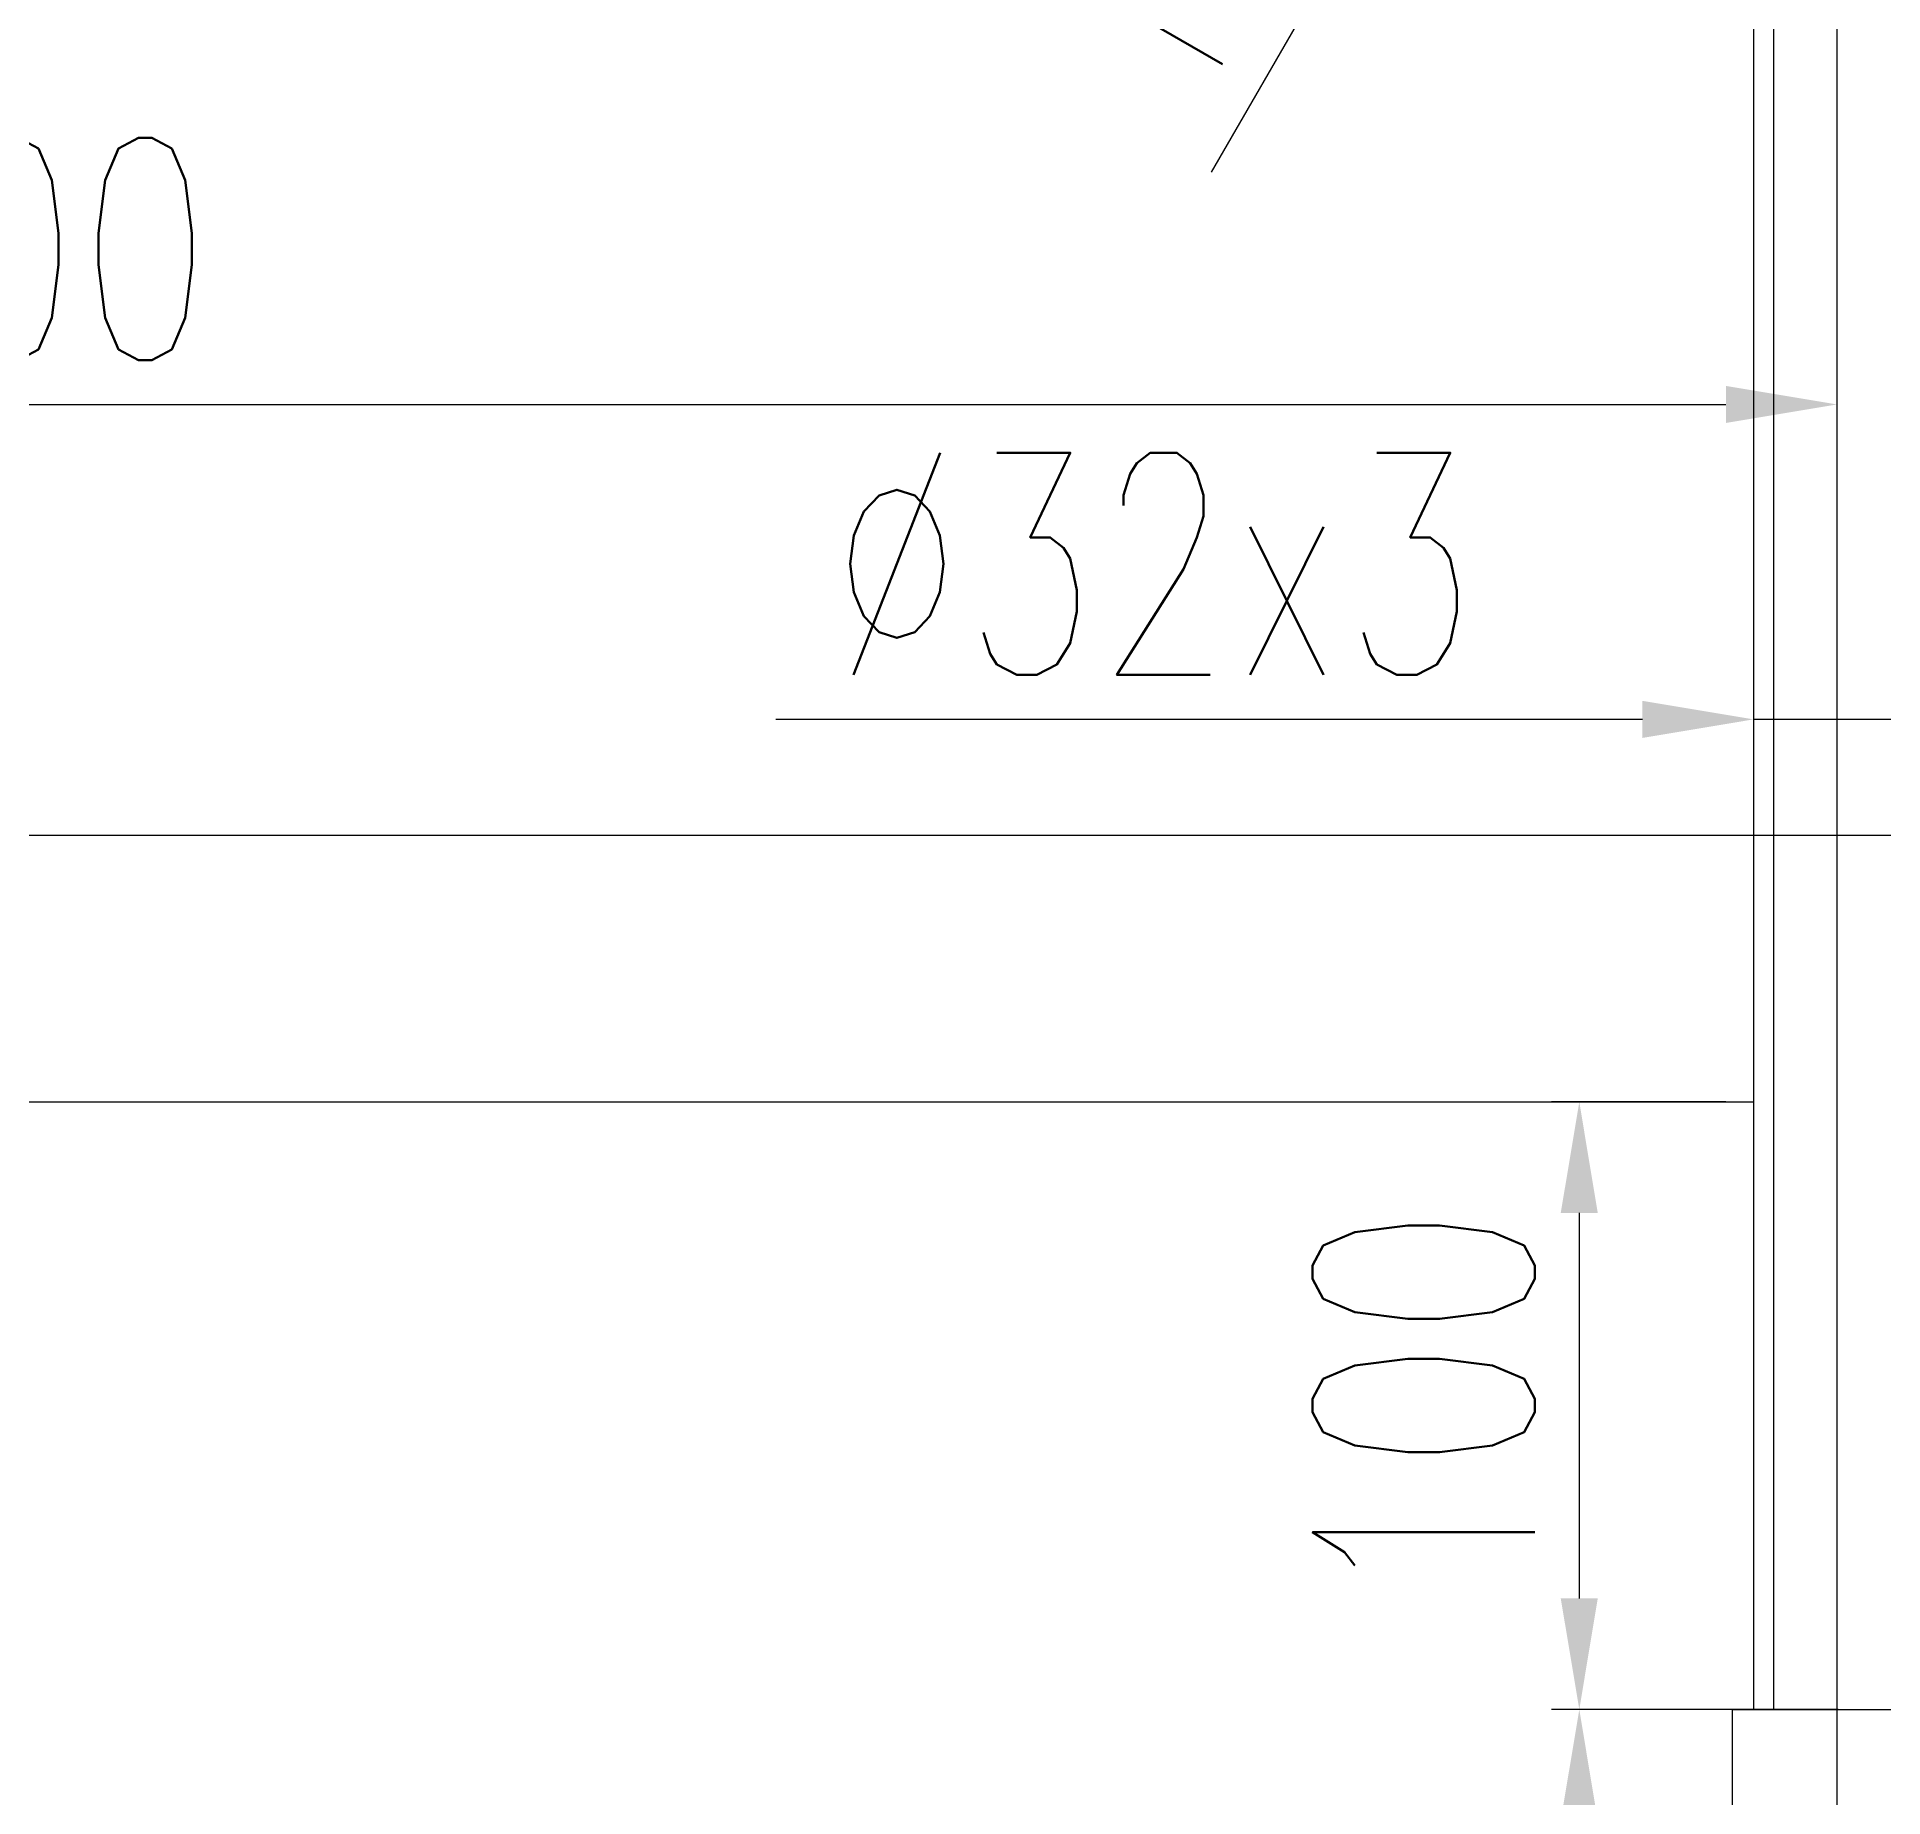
# Model space of a CAD drawing. Extents: x 174 to 768, y -773 to 68.
# Drawn here: x 389.94 to 431.48, y -222.98 to -183.38 of the extents above; entities that cross this region are included whole.
import ezdxf

# ---------------------------------------------------------------- set-up
doc = ezdxf.new("R2010")
doc.units = 0
doc.header["$MEASUREMENT"] = 0
doc.layers.get('DEFPOINTS').update_dxf_attribs({"linetype": 'CONTINUOUS', "lineweight": 30})
doc.layers.add('DIM', color=7, linetype='CONTINUOUS')
doc.styles.add('HZ5', font='romans.shx', dxfattribs={"width": 0.7, "height": 5, "bigfont": 'hztxt.shx'})
doc.dimstyles.new('机械制图iso', dxfattribs={"dimscale": 0, "dimtxt": 0.18, "dimasz": 2.5, "dimexe": 0.625, "dimexo": 0.625, "dimgap": 1, "dimtad": 1, "dimdec": 4, "dimzin": 0, "dimdsep": 46, "dimtxsty": 'HZ5', "dimcen": 0, "dimadec": 0, "dimazin": 0, "dimtfac": 1, "dimtdec": 4, "dimtmove": 0, "dimatfit": 2, "dimfxl": 0, "dimtolj": 1, "dimtzin": 0, "dimarcsym": 0})

# ---------------------------------------------------------------- blocks, each defined once
blk = doc.blocks.new('*D35')
at = {"layer": 'DEFPOINTS', "color": 0}
for p in [(382.813, -150.704), (440.413, -207.34), (492.811, -207.34)]:
    blk.add_point(p, dxfattribs=at)
at = {"layer": 'DIM', "color": 0, "lineweight": -2}
for p, q in [((383.438, -150.704), (493.436, -150.704)), ((492.811, -153.204), (492.811, -204.84)), ((441.038, -207.34), (493.436, -207.34))]:
    blk.add_line(p, q, dxfattribs=at)
at = {"layer": 'DIM', "color": 0}
for points in [[(492.394, -153.204), (493.228, -153.204), (492.811, -150.704)], [(492.394, -204.84), (493.228, -204.84), (492.811, -207.34)]]:
    blk.add_solid(points, dxfattribs=at)
at = {"layer": 'DIM', "color": 0, "insert": (489.311, -179.022), "char_height": 5, "attachment_point": 5, "rotation": 90, "style": 'HZ5'}
blk.add_mtext('\\A1;377', dxfattribs=at)
blk = doc.blocks.new('*D33')
at = {"layer": 'DEFPOINTS', "color": 0}
for p in [(430.438, -186.06), (348.313, -191.65), (430.438, -191.65)]:
    blk.add_point(p, dxfattribs=at)
at = {"layer": 'DIM', "color": 0, "lineweight": -2}
for p, q in [((430.438, -186.685), (430.438, -192.275)), ((350.813, -191.65), (427.938, -191.65))]:
    blk.add_line(p, q, dxfattribs=at)
at = {"layer": 'DIM', "color": 0}
for points in [[(350.813, -191.233), (350.813, -192.066), (348.313, -191.65)], [(427.938, -191.233), (427.938, -192.066), (430.438, -191.65)]]:
    blk.add_solid(points, dxfattribs=at)
at = {"layer": 'DIM', "color": 0, "insert": (389.375, -188.15), "char_height": 5, "attachment_point": 5, "style": 'HZ5'}
blk.add_mtext('\\A1;500', dxfattribs=at)
blk = doc.blocks.new('*D53')
at = {"layer": 'DEFPOINTS', "color": 0}
for p in [(348.313, -156.34), (440.413, -207.34), (478.158, -207.34)]:
    blk.add_point(p, dxfattribs=at)
at = {"layer": 'DIM', "color": 0, "lineweight": -2}
for p, q in [((348.938, -156.34), (478.783, -156.34)), ((478.158, -158.84), (478.158, -204.84)), ((441.038, -207.34), (478.783, -207.34))]:
    blk.add_line(p, q, dxfattribs=at)
at = {"layer": 'DIM', "color": 0}
for points in [[(477.741, -158.84), (478.575, -158.84), (478.158, -156.34)], [(477.741, -204.84), (478.575, -204.84), (478.158, -207.34)]]:
    blk.add_solid(points, dxfattribs=at)
at = {"layer": 'DIM', "color": 0, "insert": (474.658, -181.84), "char_height": 5, "attachment_point": 5, "rotation": 90, "style": 'HZ5'}
blk.add_mtext('\\A1;340', dxfattribs=at)
blk = doc.blocks.new('*D61')
at = {"layer": 'DEFPOINTS', "color": 0}
for p in [(428.563, -196.345), (432.313, -196.345), (428.563, -198.735)]:
    blk.add_point(p, dxfattribs=at)
at = {"layer": 'DIM', "color": 0, "lineweight": -2}
for p, q in [((428.563, -196.97), (428.563, -199.36)), ((432.313, -196.97), (432.313, -199.36)), ((426.063, -198.735), (406.563, -198.735)), ((432.313, -198.735), (428.563, -198.735)), ((434.813, -198.735), (437.313, -198.735))]:
    blk.add_line(p, q, dxfattribs=at)
at = {"layer": 'DIM', "color": 0}
for points in [[(426.063, -198.318), (426.063, -199.152), (428.563, -198.735)], [(434.813, -198.318), (434.813, -199.152), (432.313, -198.735)]]:
    blk.add_solid(points, dxfattribs=at)
at = {"layer": 'DIM', "color": 0, "insert": (415.063, -195.235), "char_height": 5, "attachment_point": 5, "style": 'HZ5'}
blk.add_mtext('\\A1;%%c32x3', dxfattribs=at)
blk = doc.blocks.new('*D62')
at = {"layer": 'DEFPOINTS', "color": 0}
for p in [(423.874, -174.41), (422.445, -175.89), (422.876, -176.139)]:
    blk.add_point(p, dxfattribs=at)
at = {"layer": 'DIM', "color": 0, "lineweight": -2}
for p, q in [((424.693, -171.996), (425.943, -169.831)), ((423.333, -174.098), (422.902, -173.849)), ((423.443, -174.161), (422.445, -175.89)), ((422.335, -175.826), (421.904, -175.577)), ((421.195, -178.055), (416.361, -186.427))]:
    blk.add_line(p, q, dxfattribs=at)
at = {"layer": 'DIM', "color": 0}
for points in [[(424.332, -171.788), (425.054, -172.205), (423.443, -174.161)], [(420.834, -177.847), (421.556, -178.263), (422.445, -175.89)]]:
    blk.add_solid(points, dxfattribs=at)
at = {"layer": 'DIM', "color": 0, "insert": (415.122, -181.573), "char_height": 5, "attachment_point": 5, "rotation": 60, "style": 'HZ5'}
blk.add_mtext('\\A1;12', dxfattribs=at)
blk = doc.blocks.new('*D64')
at = {"layer": 'DEFPOINTS', "color": 0}
for p in [(359.046, 49.37), (318.446, -400.395), (498.697, -400.395)]:
    blk.add_point(p, dxfattribs=at)
at = {"layer": 'DIM', "color": 0, "lineweight": -2}
for p, q in [((359.671, 49.37), (499.322, 49.37)), ((498.697, 46.87), (498.697, -397.895)), ((319.071, -400.395), (499.322, -400.395))]:
    blk.add_line(p, q, dxfattribs=at)
at = {"layer": 'DIM', "color": 0}
for points in [[(498.28, 46.87), (499.114, 46.87), (498.697, 49.37)], [(498.28, -397.895), (499.114, -397.895), (498.697, -400.395)]]:
    blk.add_solid(points, dxfattribs=at)
at = {"layer": 'DIM', "color": 0, "insert": (495.197, -175.512), "char_height": 5, "attachment_point": 5, "rotation": 90, "style": 'HZ5'}
blk.add_mtext('\\A1;~3085', dxfattribs=at)
blk = doc.blocks.new('*D72')
at = {"layer": 'DEFPOINTS', "color": 0}
for p in [(428.563, -207.34), (424.641, -221.011), (431.089, -221.011)]:
    blk.add_point(p, dxfattribs=at)
at = {"layer": 'DIM', "color": 0, "lineweight": -2}
for p, q in [((427.938, -207.34), (424.016, -207.34)), ((424.641, -209.84), (424.641, -218.511)), ((430.464, -221.011), (424.016, -221.011))]:
    blk.add_line(p, q, dxfattribs=at)
at = {"layer": 'DIM', "color": 0}
for points in [[(424.224, -209.84), (425.057, -209.84), (424.641, -207.34)], [(424.224, -218.511), (425.057, -218.511), (424.641, -221.011)]]:
    blk.add_solid(points, dxfattribs=at)
at = {"layer": 'DIM', "color": 0, "insert": (421.141, -214.175), "char_height": 5, "attachment_point": 5, "rotation": 90, "style": 'HZ5'}
blk.add_mtext('\\A1;100', dxfattribs=at)
blk = doc.blocks.new('*D73')
at = {"layer": 'DEFPOINTS', "color": 0}
for p in [(431.089, -221.011), (424.641, -309.349), (431.089, -309.349)]:
    blk.add_point(p, dxfattribs=at)
at = {"layer": 'DIM', "color": 0, "lineweight": -2}
for p, q in [((430.464, -221.011), (424.016, -221.011)), ((424.641, -223.511), (424.641, -306.849)), ((430.464, -309.349), (424.016, -309.349))]:
    blk.add_line(p, q, dxfattribs=at)
at = {"layer": 'DIM', "color": 0}
for points in [[(424.224, -223.511), (425.057, -223.511), (424.641, -221.011)], [(424.224, -306.849), (425.057, -306.849), (424.641, -309.349)]]:
    blk.add_solid(points, dxfattribs=at)
at = {"layer": 'DIM', "color": 0, "insert": (421.141, -265.18), "char_height": 5, "attachment_point": 5, "rotation": 90, "style": 'HZ5'}
blk.add_mtext('\\A1;500', dxfattribs=at)

msp = doc.modelspace()

# ---------------------------------------------------------------- linework, layer by layer
at = {"layer": 'DIM', "ltscale": 10}
for p, q in [((430.43783, -141.21952), (430.43783, -321.9703)), ((253.1925, -201.33977), (443.40386, -201.33977))]:
    msp.add_line(p, q, dxfattribs=at)
at = {"layer": 'DIM'}
for p, q in [((428.56283, -168.50711), (428.56283, -221.01053)), ((429.01283, -168.45057), (429.01283, -221.01053)), ((354.31283, -207.33977), (428.56283, -207.33977)), ((428.07914, -221.01053), (438.31283, -221.01053)), ((428.07914, -221.01053), (428.07914, -224.47431))]:
    msp.add_line(p, q, dxfattribs=at)

# ---------------------------------------------------------------- dimensions: what is measured, and where the dimension line sits
for base, p1, p2, text, picture, middle in [((498.69715, -400.39498), (359.04617, 49.3703), (318.44567, -400.39498), '~3085', '*D64', (495.19715, -175.51234)), ((492.81112, -207.33977), (382.81283, -150.70373), (440.41283, -207.33977), '377', '*D35', (489.31112, -179.02175)), ((478.15798, -207.33977), (348.31283, -156.33977), (440.41283, -207.33977), '340', '*D53', (474.65798, -181.83977)), ((424.64074, -221.01053), (428.56283, -207.33977), (431.08852, -221.01053), '100', '*D72', (421.14074, -214.17515)), ((424.64074, -309.34868), (431.08852, -221.01053), (431.08852, -309.34868), '500', '*D73', (421.14074, -265.1796))]:
    dim = msp.add_linear_dim(base=base, p1=p1, p2=p2, angle=90, text=text, dimstyle='机械制图iso', override={"dimscale": 1}, dxfattribs=at)
    dim.commit()
    dim.dimension.update_dxf_attribs({"geometry": picture, "text_midpoint": middle})
dim = msp.add_aligned_dim(p1=(423.87397, -174.41014), p2=(422.87591, -176.13884), distance=-0.4978, text='12', dimstyle='机械制图iso', override={"dimscale": 1}, dxfattribs=at)
dim.commit()
dim.dimension.update_dxf_attribs({"geometry": '*D62', "text_midpoint": (415.12205, -181.57332)})
dim = msp.add_linear_dim(base=(430.43783, -191.64979), p1=(348.31283, -191.64979), p2=(430.43783, -186.06033), text='500', dimstyle='机械制图iso', override={"dimscale": 1}, dxfattribs=at)
dim.commit()
dim.dimension.update_dxf_attribs({"geometry": '*D33', "text_midpoint": (389.37533, -188.14979)})
dim = msp.add_linear_dim(base=(428.56283, -198.73493), p1=(432.31283, -196.34474), p2=(428.56283, -196.34474), angle=180, text='%%c32x3', dimstyle='机械制图iso', override={"dimscale": 1}, dxfattribs=at)
dim.commit()
dim.dimension.update_dxf_attribs({"geometry": '*D61', "text_midpoint": (415.06283, -198.73493), "dimtype": 161})

doc.saveas('drawing.dxf')
